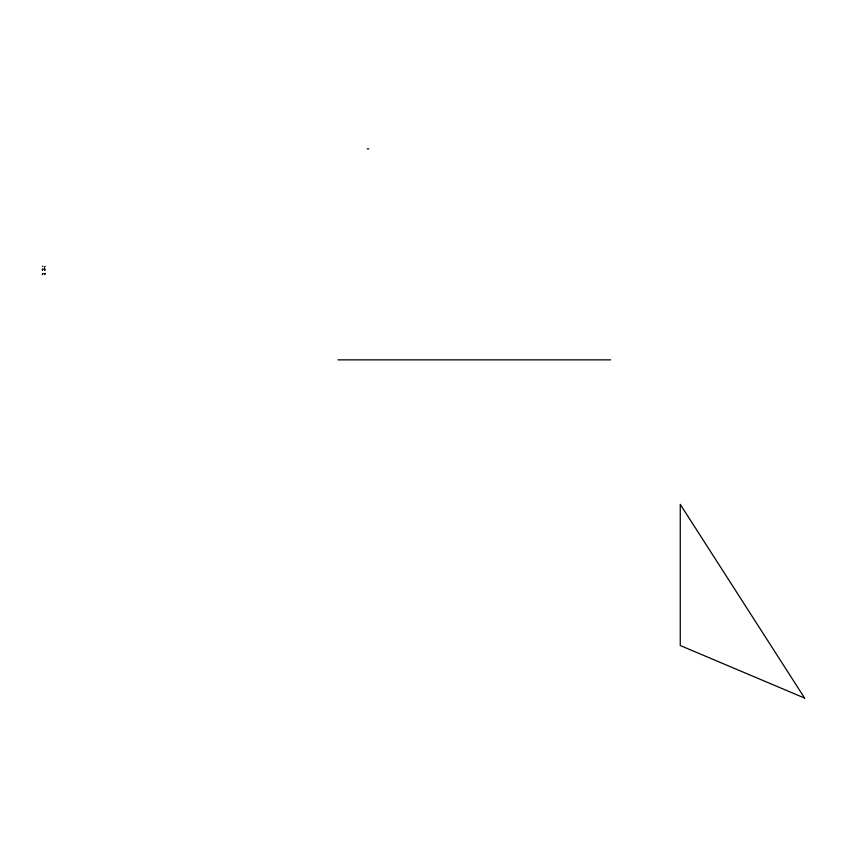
<?xml version="1.0" encoding="UTF-8"?>
<svg xmlns="http://www.w3.org/2000/svg" width="847" height="847" viewBox="0 0 847 847"><rect width="100%" height="100%" fill="white"/><g stroke="black" fill="none" stroke-linecap="round" stroke-linejoin="round"><path stroke-width="1.27" d="M367.185 148.903L368.816 148.903M42.35 266.371L42.901 266.371M45.135 266.371L44.584 266.932M44.584 269.071L45.135 270.182L44.584 270.182L44.552 267.98M337.921 359.859L610.623 359.859M42.901 269.071L42.35 270.182L42.901 269.071M42.901 273.433L42.35 274.544L42.901 273.433M45.135 273.433L44.584 274.544L45.135 273.433M804.65 698.097L680.257 645.53L680.257 504.357L804.65 698.097"/></g></svg>
